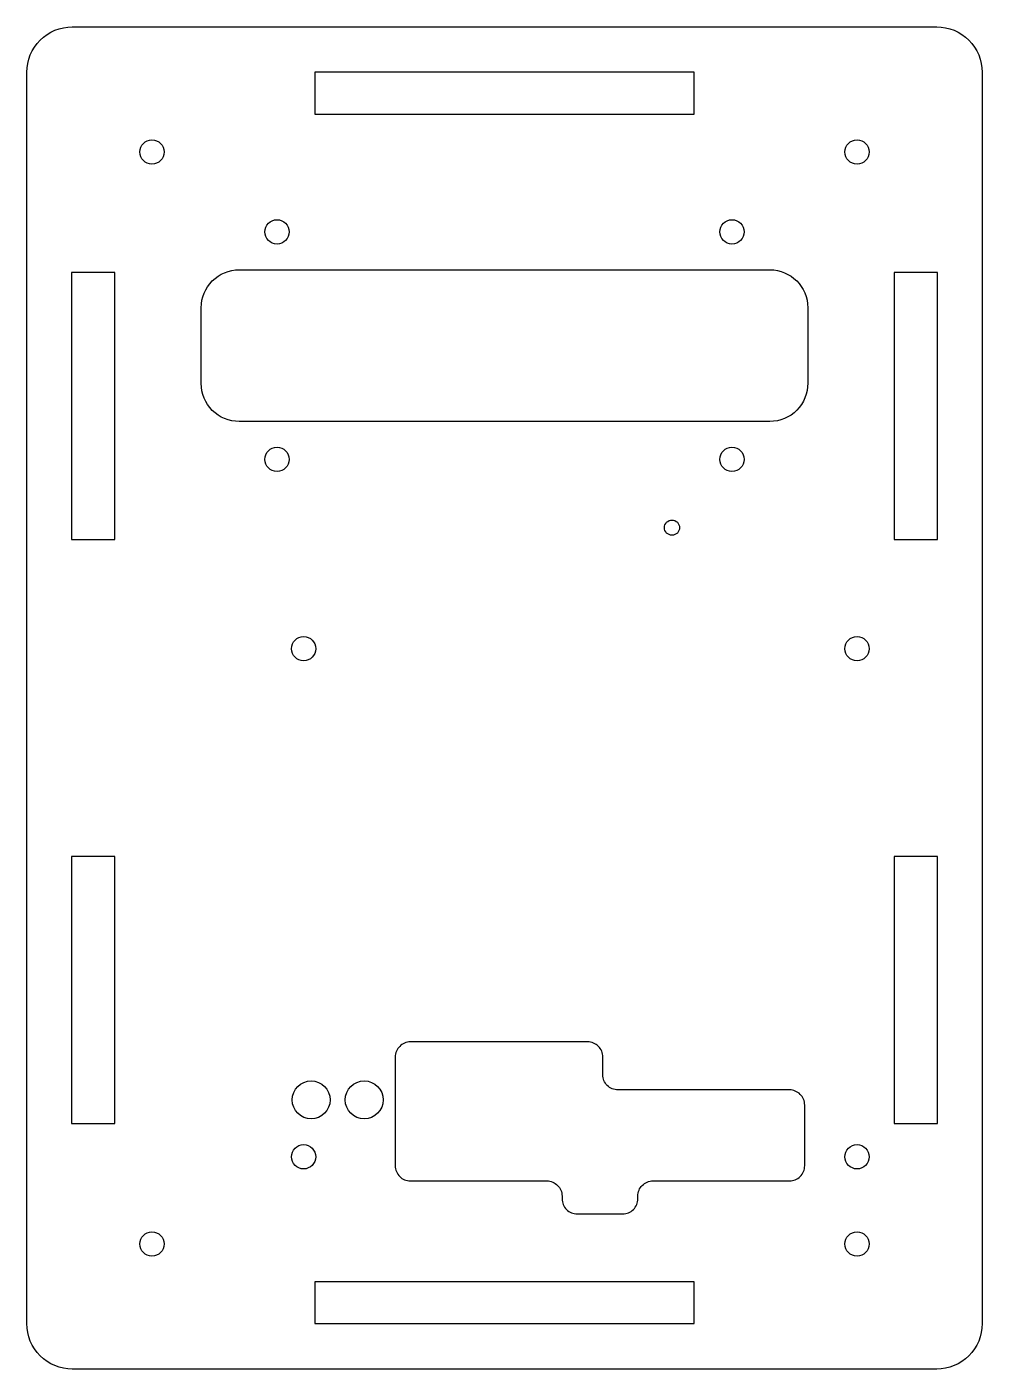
# Model space of a CAD drawing. Header units: millimetres. Extents: x 42 to 168, y -51 to 126.
import ezdxf

# ---------------------------------------------------------------- set-up
doc = ezdxf.new("R2010")
doc.units = ezdxf.units.MM
doc.layers.get('0').update_dxf_attribs({"linetype": 'CONTINUOUS'})

msp = doc.modelspace()

# ---------------------------------------------------------------- linework, layer by layer
for points in [[(168, 119.63), (168, -45.37, -0.414214), (162, -51.37), (48, -51.37, -0.414214), (42, -45.37), (42, 119.63, -0.414214), (48, 125.63), (162, 125.63, -0.414214)], [(140, 93.59, -0.414209), (145, 88.59), (145, 78.64, -0.417103), (140, 73.59), (70, 73.59, -0.414214), (65, 78.59), (65, 78.59), (65, 88.59, -0.414218), (70, 93.59)], [(142.59, -14.55), (119.97, -14.55, -0.414214), (117.97, -12.55), (117.97, -10.22, 0.414214), (115.97, -8.22), (92.59, -8.22, 0.414214), (90.59, -10.22), (90.59, -24.55, 0.414214), (92.59, -26.55), (110.59, -26.55, -0.414214), (112.59, -28.55), (112.59, -28.9, 0.414214), (114.59, -30.9), (120.59, -30.9, 0.414214), (122.59, -28.9), (122.59, -28.55, -0.414214), (124.59, -26.55), (142.59, -26.55, 0.414214), (144.59, -24.55), (144.59, -16.55, 0.414214)]]:
    msp.add_lwpolyline(points, format="xyb", close=True)
for points in [[(130, 114.13), (130, 119.63), (80, 119.63), (80, 114.13)], [(53.6, 58.03), (53.6, 93.23), (47.9, 93.23), (47.9, 58.03)], [(156.4, 58.03), (162.1, 58.03), (162.1, 93.23), (156.4, 93.23)], [(53.6, 16.23), (47.9, 16.23), (47.9, -18.97), (53.6, -18.97)], [(162.1, 16.23), (156.4, 16.23), (156.4, -18.97), (162.1, -18.97)], [(80, -39.87), (80, -45.37), (130, -45.37), (130, -39.87)]]:
    msp.add_lwpolyline(points, close=True)
for centre, radius in [((58.5, 109.13), 1.6), ((151.5, 109.13), 1.6), ((75, 98.59), 1.6), ((135, 98.59), 1.6), ((75, 68.59), 1.6), ((135, 68.59), 1.6), ((127.09, 59.59), 1), ((78.5, 43.63), 1.6), ((151.5, 43.63), 1.6), ((79.5, -15.87), 2.5), ((86.5, -15.87), 2.5), ((78.5, -23.37), 1.6), ((151.5, -23.37), 1.6), ((58.5, -34.87), 1.6), ((151.5, -34.87), 1.6)]:
    msp.add_circle(centre, radius)

doc.saveas('drawing.dxf')
